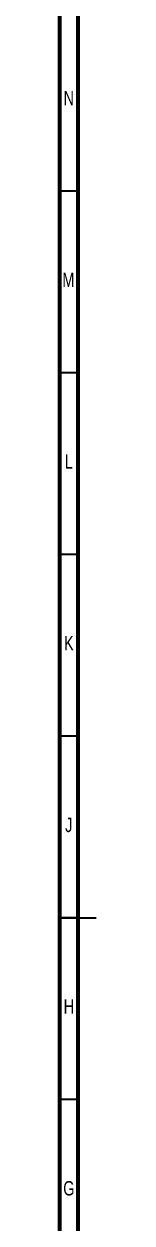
# Model space of a CAD drawing. Header units: millimetres. Extents: x 15 to 1184, y 5 to 1288.
# Drawn here: x 15 to 25, y 336.5 to 666.5 of the extents above; entities that cross this region are included whole.
import ezdxf

# ---------------------------------------------------------------- set-up
doc = ezdxf.new("R2010")
doc.units = ezdxf.units.MM
doc.styles.add('SLDTEXTSTYLE1', font='TXT', dxfattribs={"width": 0.75})

msp = doc.modelspace()

# ---------------------------------------------------------------- linework, layer by layer
at = {"color": 7, "linetype": 'Continuous', "lineweight": 70}
for p, q in [((15, 5), (15, 836)), ((20, 10), (20, 831))]:
    msp.add_line(p, q, dxfattribs=at)
at = {"color": 7, "linetype": 'Continuous', "lineweight": 35}
for p, q in [((20, 620.5), (15, 620.5)), ((20, 570.5), (15, 570.5)), ((20, 520.5), (15, 520.5)), ((20, 470.5), (15, 470.5)), ((20, 420.5), (15, 420.5)), ((15, 420.5), (25, 420.5)), ((20, 370.5), (15, 370.5))]:
    msp.add_line(p, q, dxfattribs=at)

# ---------------------------------------------------------------- texts
at = {"color": 7, "linetype": 'Continuous', "lineweight": 0, "char_height": 3.97, "attachment_point": 2, "style": 'SLDTEXTSTYLE1'}
for s, insert in [('N', (17.46, 648.06)), ('M', (17.36, 598.06)), ('L', (17.45, 548.06)), ('K', (17.49, 498.06)), ('J', (17.47, 448.06)), ('H', (17.49, 398.06)), ('G', (17.49, 348.06))]:
    msp.add_mtext(s, dxfattribs=dict(at, insert=insert))

doc.saveas('drawing.dxf')
